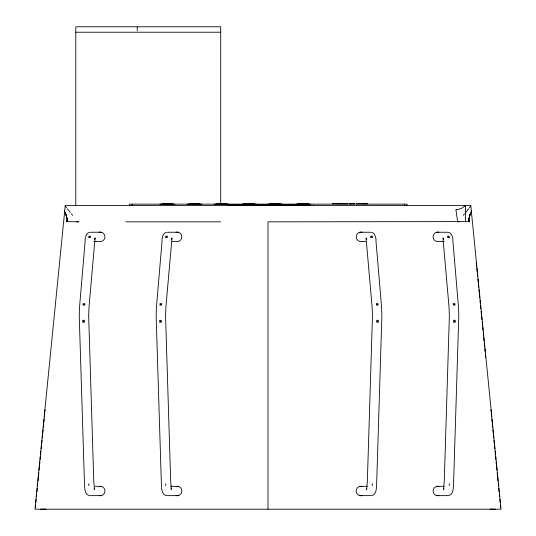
<?xml version="1.0" encoding="UTF-8"?>
<svg xmlns="http://www.w3.org/2000/svg" width="536" height="536" viewBox="0 0 536 536"><rect width="100%" height="100%" fill="white"/><g stroke="black" fill="none" stroke-linecap="round" stroke-linejoin="round"><path stroke-width="0.8" d="M469.034 220.263L469.067 220.658A7.973 4.663 84.8 0 0 469.121 221.06M337.814 203.486L336.126 203.734L337.821 203.399M333.091 203.486L333.124 203.734M357.231 203.486L357.257 203.734M363.756 203.486L363.797 203.486M376.681 322.384L376.734 320.213M377.498 322.404L377.552 320.233M378.309 322.384L378.362 320.213M453.583 322.384L453.637 320.213M454.401 322.404L454.461 320.233M455.211 322.384L455.265 320.213M351.033 203.466L349.157 203.399L349.157 203.734L351.033 203.734L350.946 203.399M66.953 221.053L66.9 221.85L66.96 220.926A8.214 4.797 -84.8 0 0 67 220.517L66.933 220.263M372.286 485.583L372.359 483.72M449.195 485.583L449.262 483.72M66.9 221.85L66.96 220.926M83.04 305.219L83.167 303.503M83.851 305.178L83.978 303.45M84.668 305.219L84.795 303.503M159.949 305.225L160.076 303.503M160.76 305.178L160.887 303.456M161.577 305.219L161.704 303.503M304.408 203.841L304.435 203.499L304.435 204.176M66.926 221.589L78.464 221.85L78.008 221.495M88.695 237.729L88.855 236.095M89.505 237.683L89.659 236.041M90.323 237.729L90.484 236.095M165.604 237.736L165.758 236.101M166.408 237.683L166.569 236.041M167.232 237.736L167.386 236.101M64.709 211.017L34.974 509.2L501.026 509.2L470.782 205.603L65.231 205.603L64.635 211.07A9.427 0.63 60.9 0 0 64.615 211.144M35.356 507.545L35.604 505.059M35.852 502.574L36.187 499.264M36.435 496.778L36.683 494.293M36.924 491.807L37.259 488.49M37.507 486.011L37.755 483.526M38.002 481.04L38.331 477.723M38.498 476.068L38.827 472.759M39.074 470.273L39.403 466.957M39.57 465.302L39.898 461.985M40.146 459.506L40.475 456.19M40.642 454.535L40.971 451.218M41.218 448.733L41.547 445.423M41.714 443.768L42.043 440.451M42.29 437.966L42.619 434.656M42.786 433.001L43.114 429.684M43.362 427.199L43.697 423.889M43.858 422.227L44.187 418.918M44.434 416.432L44.769 413.122M44.93 411.46L45.098 409.805M46.002 509.126L40.682 509.187M469.342 217.703L470.052 214.976M366.537 489.603L367.341 481.623L372.46 316.153L372.125 307.028L366.048 237.91L366.798 239.679M469.395 217.294L469.549 216.745M469.67 216.283L469.791 215.834M469.891 215.398L470.293 214.192M457.858 221.723L457.523 221.75A16.509 1.447 84.3 0 0 456.994 217.18A16.361 1.42 84.3 0 0 455.855 209.697L456.411 209.703M470.32 214.192L471.017 212.296L470.454 213.824M364.333 203.734L364.333 203.399M470.822 205.71L469.422 207.841M457.992 221.495L457.563 221.844L459.205 221.85M340.809 203.399L340.561 203.734M95.013 238.654L94.55 239.431L95.08 237.91L89.01 307.028L88.668 316.153L93.787 481.623L94.591 489.603L93.954 488.169M366.497 489.194L366.912 488.51M171.239 239.679L171.989 237.917L165.912 307.028L165.577 316.153L170.696 481.623L171.493 489.603L170.857 488.175M444.083 488.169L443.446 489.603L444.25 481.623L449.362 316.153L449.027 307.028L442.95 237.91L443.701 239.679M468.705 208.772L465.791 212.37M463.312 215.298L464.598 213.79M89.626 232.336C86.497 232.544 84.722 237.863 85.124 241.26L79.449 308.213L79.248 316.153L84.427 482.3C84.976 486.795 83.737 494.118 89.458 495.679M90.437 232.262L101.257 232.222M166.529 232.336C163.4 232.544 161.631 237.863 162.033 241.26L156.358 308.213L156.157 316.153L161.329 482.306C161.885 486.795 160.646 494.118 166.361 495.679M167.346 232.262L178.166 232.222M371.033 495.639L359.83 495.633M447.942 495.639L436.74 495.633M371.669 495.679C377.391 494.118 376.151 486.795 376.701 482.3L381.88 316.153L381.679 308.213L376.004 241.26C376.406 237.863 374.63 232.544 371.502 232.329M448.578 495.679C454.3 494.118 453.061 486.795 453.61 482.3L458.789 316.153L458.582 308.213L452.913 241.26C453.315 237.863 451.54 232.544 448.411 232.329M65.405 213.355L64.983 212.296L65.707 214.192M359.87 232.215L370.691 232.262M436.78 232.215L447.6 232.262M172.337 241.582L178.166 241.461A4.744 4.724 90 0 0 181.717 235.786A4.744 4.724 90 0 0 176.063 232.222M359.83 486.387L367.535 486.266M436.74 486.387L444.438 486.266M101.297 495.633L90.095 495.639M178.2 495.633L167.004 495.639M76.795 221.85L78.437 221.844M495.405 509.2L489.998 509.126M75.79 32.22L220.711 32.22M340.956 203.399L338.069 203.734L340.956 203.734L340.889 203.399M361.545 203.399L364.353 203.399L364.353 203.734L361.545 203.734M161.959 203.499L172.793 203.499M189.047 203.499L199.881 203.499M216.135 203.499L226.969 203.499M243.512 203.499L254.345 203.499M269.474 203.499L280.308 203.499M297.808 203.499L308.642 203.499M159.929 204.176L174.816 204.176M187.017 204.176L201.905 204.176M214.105 204.176L228.993 204.176M241.488 204.176L256.375 204.176M267.444 204.176L282.338 204.176M295.778 204.176L310.672 204.176M250.868 204.457L287.437 204.457M250.868 204.799L287.437 204.799M227.291 204.899L310.766 204.899M471.097 211.017L471.291 211.017A9.427 0.63 -60.9 0 1 471.378 211.157M65.68 214.192L66.745 218.199M469.04 220.926L469.101 221.85L469.034 220.792M469.074 221.589L268 221.85L268 509.2M125.846 221.85L220.618 221.85M93.84 241.582L101.257 241.461A4.744 4.724 90 0 0 104.808 235.786A4.744 4.724 90 0 0 99.153 232.222M444.197 241.582L436.773 241.461A4.744 4.724 -90 0 1 433.222 235.786A4.744 4.724 -90 0 1 438.877 232.215M170.502 486.273L178.2 486.393M365.699 241.582L359.87 241.461A4.744 4.724 -90 0 1 356.319 235.786A4.744 4.724 -90 0 1 361.974 232.215M95.261 486.273L101.297 486.387M313.533 205.12L313.754 205.295M71.402 213.79L72.688 215.298M70.209 212.37L67.295 208.772M66.578 207.841L65.178 205.71M66.109 215.398L66.236 215.834M66.364 216.283L66.484 216.745M66.451 216.745L66.578 217.294M476.209 262.372L476.625 266.513M476.792 268.168L477.12 271.484M477.288 273.139L477.616 276.455M477.864 278.934L478.192 282.251M478.36 283.906L478.688 287.222M478.936 289.701L479.264 293.018M479.432 294.673L479.76 297.989M480.008 300.475L480.336 303.785M480.504 305.44L480.832 308.756M481.08 311.242L481.415 314.552M481.576 316.207L481.904 319.523M482.152 322.009L482.487 325.319M482.648 326.98L482.983 330.29M483.231 332.776L483.559 336.085M483.72 337.747L484.055 341.057M484.303 343.543L484.631 346.859M484.799 348.514L485.127 351.824M485.375 354.309L485.703 357.626M490.902 409.805L491.07 411.46M491.231 413.122L491.566 416.432M491.813 418.918L492.142 422.227M492.303 423.889L492.638 427.199M492.886 429.684L493.214 433.001M493.381 434.656L493.71 437.966M493.958 440.451L494.286 443.768M494.453 445.423L494.782 448.733M495.03 451.218L495.358 454.535M495.525 456.19L495.854 459.506M496.102 461.985L496.43 465.302M496.597 466.957L496.926 470.273M497.173 472.759L497.502 476.068M497.669 477.723L497.998 481.04M498.245 483.526L498.493 486.011M498.741 488.49L499.076 491.807M499.318 494.293L499.565 496.778M499.813 499.264L500.148 502.574M500.396 505.059L500.644 507.545M449.181 236.095L449.342 237.729M448.371 236.041L448.532 237.683M447.553 236.095L447.714 237.729M372.279 236.095L372.433 237.729M371.468 236.041L371.622 237.683M370.651 236.095L370.805 237.729M454.863 303.497L454.99 305.219M454.052 303.45L454.186 305.178M453.235 303.497L453.362 305.219M377.96 303.497L378.088 305.219M377.15 303.45L377.277 305.178M376.332 303.497L376.46 305.219M469.047 221.053L469.101 221.85M165.678 483.72L165.751 485.589M88.775 483.72L88.842 485.589M161.303 320.22L161.356 322.384M160.478 320.233L160.539 322.411M159.674 320.22L159.728 322.384M84.393 320.213L84.454 322.384M83.576 320.233L83.629 322.404M82.765 320.213L82.825 322.384M465.402 221.85L465.402 205.603L461.831 208.169L458.039 209.509A8.187 5.353 4.2 0 1 456.424 209.757M407.099 205.764L407.099 204.142L129.451 204.142L129.451 205.764M404.392 204.142L404.392 205.764M367.153 203.399L367.153 203.734M366.235 203.399L366.262 203.734M365.981 203.399L365.981 203.734M365.264 203.399L365.264 203.734M363.83 203.399L363.83 203.734M363.75 203.399L363.736 203.734M363.14 203.399L363.127 203.734M362.135 203.399L362.135 203.734M361.619 203.399L361.619 203.734M354.015 203.399L354.015 203.734M351.931 203.399L351.931 203.734M350.289 203.399L350.289 203.734M349.767 203.399L349.767 203.734M346.752 203.399L346.752 203.734M345.124 203.399L345.124 203.734M343.529 203.399L343.529 203.734M341.901 203.399L341.901 203.734M340.44 203.399L340.44 203.734M338.598 203.399L338.585 203.734M336.642 203.399L336.635 203.734M302.351 203.499L302.351 203.955M276.797 203.499L276.797 204.176M274.392 203.499L274.392 203.955M274.224 203.499L274.224 203.955M274.01 203.499L274.03 204.042M273.548 203.499L273.548 203.841M273.219 203.499L273.219 204.042M273.032 203.499L273.032 204.176M250.821 203.499L250.821 204.176M250.064 203.499L250.064 204.176M249.059 203.499L249.059 204.176M247.471 203.499L247.471 204.176M246.413 203.499L246.439 204.176M222.447 203.499L222.447 203.841M220.745 203.499L220.745 204.176M220.711 203.961L220.711 26.8L75.79 26.8L75.79 205.603M220.517 203.499L220.517 204.176M220.457 203.499L220.457 204.008M219.505 203.499L219.505 204.008M219.452 203.499L219.452 204.176M196.511 203.499L196.511 204.176M193.697 203.499L193.697 203.841M193.335 203.499L193.335 204.176M192.444 203.499L192.444 204.176M192.324 203.499L192.324 204.008M167.922 203.499L167.922 204.176M166.917 203.499L166.917 204.176M165.436 203.499L165.436 204.176M137.243 26.8L137.243 30.86M132.164 204.142L132.164 205.764M66.812 215.633A10.077 0.402 65.7 0 1 66.209 214.192M469.824 214.192A10.084 0.409 -65.7 0 1 469.221 215.64M66.812 220.289A8.181 4.683 -84.9 0 1 66.806 221.06M67.007 219.17A8.549 4.911 -85 0 1 67.067 220.236M67.06 217.971A8.831 5.072 -85 0 1 67.302 220.169M66.859 217.556A9.152 4.817 -86.1 0 1 67.101 219.117M469.08 220.799A8.348 4.804 84.9 0 1 469.08 220.269M468.953 220.242A8.556 4.884 85 0 1 469.013 219.184M468.752 220.182A8.73 5.045 84.9 0 1 468.94 218.273M469.067 219.204A8.958 4.71 86.1 0 1 469.161 218.44M468.98 218.293A9.608 4.71 87.1 0 1 469.208 217.093M469.275 218.5A9.521 4.509 87.6 0 1 469.395 217.757M99.194 486.387A4.744 4.724 -90 0 1 104.969 491.01A4.744 4.724 -90 0 1 99.194 495.633M176.103 486.393A4.744 4.724 -90 0 1 181.871 491.01A4.744 4.724 -90 0 1 176.103 495.633M361.934 495.633A4.744 4.724 -89.9 0 1 356.159 491.01A4.744 4.724 -89.9 0 1 361.934 486.387M438.837 495.633A4.744 4.724 90 0 1 433.068 491.01A4.744 4.724 90 0 1 438.843 486.387M364.909 203.399L364.909 203.466M335.429 203.399L332.608 203.399L332.608 203.734L335.429 203.734L335.435 203.399M344.065 203.399L341.385 203.399L341.385 203.734L344.065 203.734L344.052 203.399M347.288 203.399L344.615 203.399L344.615 203.734L347.288 203.734L347.274 203.399M354.524 203.399L351.422 203.399L351.415 203.734L354.524 203.734L354.531 203.399M359.562 203.399L356.735 203.399L356.735 203.734L359.562 203.734L359.569 203.399M360.828 203.399L360.306 203.734L360.828 203.399M367.683 203.399L364.728 203.399L364.728 203.734L367.683 203.734L367.683 203.399"/></g></svg>
